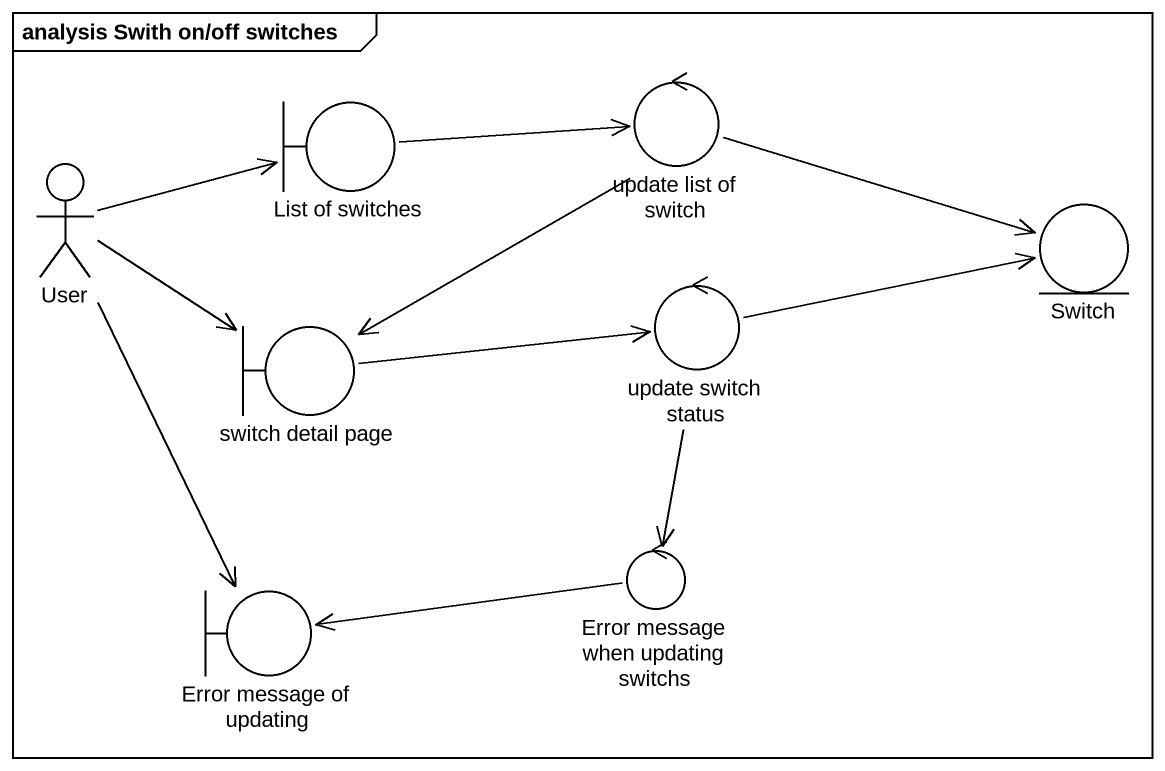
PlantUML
@startuml
mainframe analysis Swith on/off switches
boundary "List of switches" as List_of_switches
control "update list of switch" as update_list_of_switch
actor User
control "update switch status" as update_switch_status
entity Switch
boundary "switch detail page" as switch_detail_page
control "Error message when updating switchs" as Error_message_when_updating
boundary "Error message of updating" as Error_message_of_updating
List_of_switches -right-> update_list_of_switch
update_list_of_switch -right-> Switch
update_list_of_switch --> switch_detail_page
User -right-> List_of_switches
User --> switch_detail_page
User --> Error_message_of_updating
update_switch_status -right-> Switch
update_switch_status --> Error_message_when_updating
switch_detail_page -right-> update_switch_status
Error_message_when_updating -left-> Error_message_of_updating
@enduml
